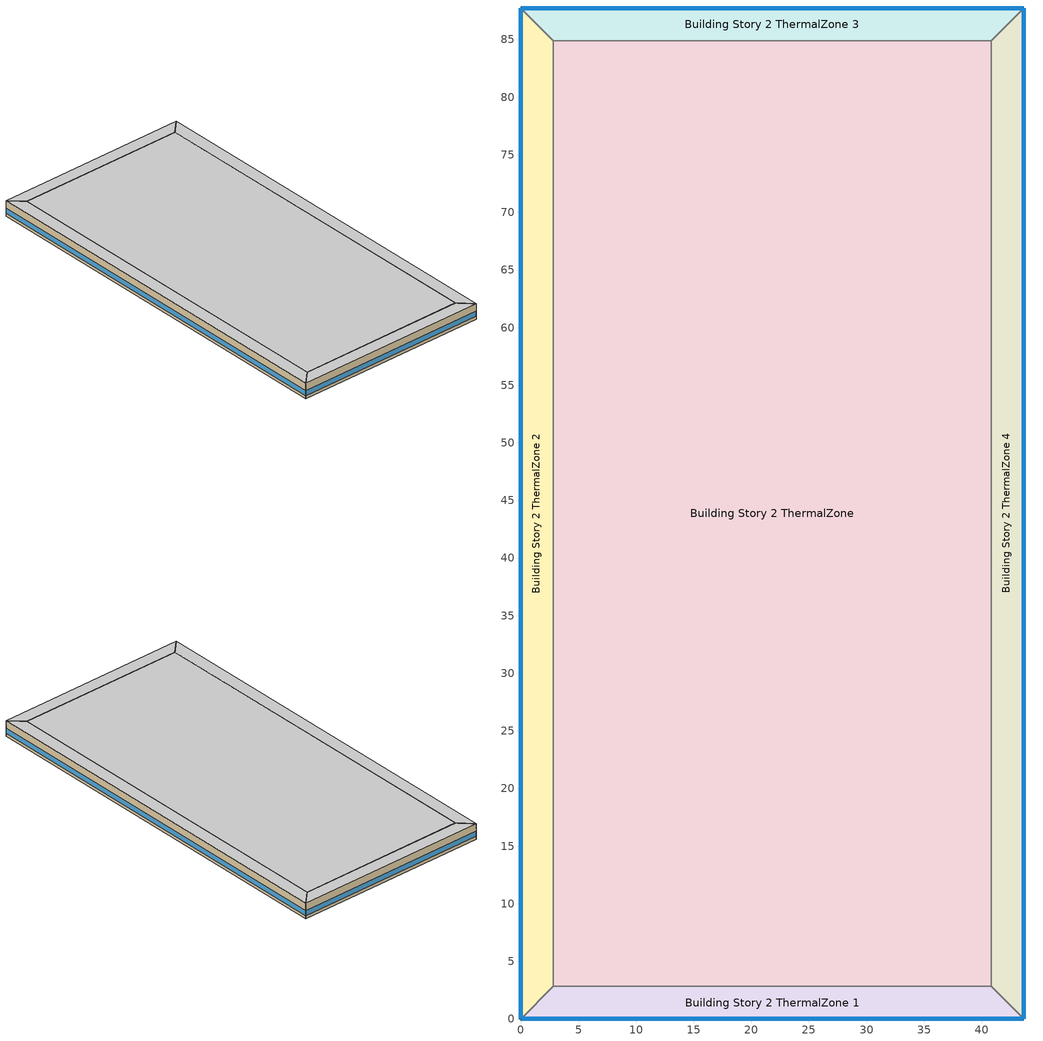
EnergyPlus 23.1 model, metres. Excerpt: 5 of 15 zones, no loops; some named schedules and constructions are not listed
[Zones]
Building Story 2 ThermalZone
 floor adiabatic (Typical Interior Floor): 40.8,2.83 2.83,2.83 2.83,84.91 40.8,84.91 z3.6
 wall adiabatic (Typical Interior Wall): 2.83,2.83 40.8,2.83 40.8,84.91 2.83,84.91 2.83,2.83 z3.6:7.2
 ceiling adiabatic (Typical Interior Ceiling): 40.8,84.91 2.83,84.91 2.83,2.83 40.8,2.83 z7.2
Building Story 2 ThermalZone 1
 floor adiabatic (Typical Interior Ceiling): 43.63,0 0,0 2.83,2.83 40.8,2.83 z3.6
 wall outside (Typical Insulated Steel Framed Exterior Wall R-20.41): 0,0 43.63,0 z3.6:7.2
 wall adiabatic (Typical Interior Wall): 43.63,0 40.8,2.83 2.83,2.83 0,0 z3.6:7.2
 window (U 0.48 SHGC 0.40 Dbl Ref-D Clr 6mm/13mm): 0.03,0 43.6,0 z4.36:5.44
 ceiling adiabatic (Typical Interior Ceiling): 40.8,2.83 2.83,2.83 0,0 43.63,0 z7.2
Building Story 2 ThermalZone 2
 floor adiabatic (Typical Interior Ceiling): 0,0 0,87.74 2.83,84.91 2.83,2.83 z3.6
 wall outside (Typical Insulated Steel Framed Exterior Wall R-20.41): 0,87.74 0,0 z3.6:7.2
 wall adiabatic (Typical Interior Wall): 0,0 2.83,2.83 2.83,84.91 0,87.74 z3.6:7.2
 window (U 0.48 SHGC 0.40 Dbl Ref-D Clr 6mm/13mm): 0,87.71 0,0.03 z4.36:5.44
 ceiling adiabatic (Typical Interior Ceiling): 2.83,2.83 2.83,84.91 0,87.74 0,0 z7.2
Building Story 2 ThermalZone 3
 floor adiabatic (Typical Interior Ceiling): 0,87.74 43.63,87.74 40.8,84.91 2.83,84.91 z3.6
 wall outside (Typical Insulated Steel Framed Exterior Wall R-20.41): 43.63,87.74 0,87.74 z3.6:7.2
 wall adiabatic (Typical Interior Wall): 0,87.74 2.83,84.91 40.8,84.91 43.63,87.74 z3.6:7.2
 window (U 0.48 SHGC 0.40 Dbl Ref-D Clr 6mm/13mm): 43.6,87.74 0.03,87.74 z4.36:5.44
 ceiling adiabatic (Typical Interior Ceiling): 2.83,84.91 40.8,84.91 43.63,87.74 0,87.74 z7.2
Building Story 2 ThermalZone 4
 floor adiabatic (Typical Interior Ceiling): 43.63,87.74 43.63,0 40.8,2.83 40.8,84.91 z3.6
 wall outside (Typical Insulated Steel Framed Exterior Wall R-20.41): 43.63,0 43.63,87.74 z3.6:7.2
 wall adiabatic (Typical Interior Wall): 43.63,87.74 40.8,84.91 40.8,2.83 43.63,0 z3.6:7.2
 window (U 0.48 SHGC 0.40 Dbl Ref-D Clr 6mm/13mm): 43.63,0.03 43.63,87.71 z4.36:5.44
 ceiling adiabatic (Typical Interior Ceiling): 40.8,84.91 40.8,2.83 43.63,0 43.63,87.74 z7.2
[Schedule:Week:Daily]
SchoolSecondary BLDG_LIGHT_CORRIDOR_SCH_2013 Week Rule - Sep4-Dec31: SchoolSecondary BLDG_LIGHT_CORRIDOR_SCH_2013 Default, SchoolSecondary BLDG_LIGHT_CORRIDOR_SCH_2013 Wkdy Day 2, SchoolSecondary BLDG_LIGHT_CORRIDOR_SCH_2013 Wkdy Day 2, SchoolSecondary BLDG_LIGHT_CORRIDOR_SCH_2013 Wkdy Day 2, SchoolSecondary BLDG_LIGHT_CORRIDOR_SCH_2013 Wkdy Day 2, SchoolSecondary BLDG_LIGHT_CORRIDOR_SCH_2013 Wkdy Day 2, SchoolSecondary BLDG_LIGHT_CORRIDOR_SCH_2013 Default, SchoolSecondary BLDG_LIGHT_CORRIDOR_SCH_2013 Default, SchoolSecondary BLDG_LIGHT_CORRIDOR_SCH_2013 Summer Design Day, SchoolSecondary BLDG_LIGHT_CORRIDOR_SCH_2013 Winter Design Day, SchoolSecondary BLDG_LIGHT_CORRIDOR_SCH_2013 Default, SchoolSecondary BLDG_LIGHT_CORRIDOR_SCH_2013 Default
SchoolSecondary BLDG_LIGHT_GYM_SCH_2013 Week Rule - Jan1-Jan1: SchoolSecondary BLDG_LIGHT_GYM_SCH_2013 Wknd Day, SchoolSecondary BLDG_LIGHT_GYM_SCH_2013 Wknd Day, SchoolSecondary BLDG_LIGHT_GYM_SCH_2013 Wknd Day, SchoolSecondary BLDG_LIGHT_GYM_SCH_2013 Wknd Day, SchoolSecondary BLDG_LIGHT_GYM_SCH_2013 Wknd Day, SchoolSecondary BLDG_LIGHT_GYM_SCH_2013 Wknd Day, SchoolSecondary BLDG_LIGHT_GYM_SCH_2013 Wknd Day, SchoolSecondary BLDG_LIGHT_GYM_SCH_2013 Default, SchoolSecondary BLDG_LIGHT_GYM_SCH_2013 Summer Design Day, SchoolSecondary BLDG_LIGHT_GYM_SCH_2013 Winter Design Day, SchoolSecondary BLDG_LIGHT_GYM_SCH_2013 Default, SchoolSecondary BLDG_LIGHT_GYM_SCH_2013 Default
SchoolSecondary BLDG_LIGHT_GYM_SCH_2013 Week Rule - Jan2-Jun25: SchoolSecondary BLDG_LIGHT_GYM_SCH_2013 Wknd Day, SchoolSecondary BLDG_LIGHT_GYM_SCH_2013 Wkdy Day, SchoolSecondary BLDG_LIGHT_GYM_SCH_2013 Wkdy Day, SchoolSecondary BLDG_LIGHT_GYM_SCH_2013 Wkdy Day, SchoolSecondary BLDG_LIGHT_GYM_SCH_2013 Wkdy Day, SchoolSecondary BLDG_LIGHT_GYM_SCH_2013 Wkdy Day, SchoolSecondary BLDG_LIGHT_GYM_SCH_2013 Wknd Day, SchoolSecondary BLDG_LIGHT_GYM_SCH_2013 Default, SchoolSecondary BLDG_LIGHT_GYM_SCH_2013 Summer Design Day, SchoolSecondary BLDG_LIGHT_GYM_SCH_2013 Winter Design Day, SchoolSecondary BLDG_LIGHT_GYM_SCH_2013 Default, SchoolSecondary BLDG_LIGHT_GYM_SCH_2013 Default
SchoolSecondary BLDG_LIGHT_GYM_SCH_2013 Week Rule - Jun26-Jul2: SchoolSecondary BLDG_LIGHT_GYM_SCH_2013 Wknd Day, SchoolSecondary BLDG_LIGHT_GYM_SCH_2013 Wkdy Day, SchoolSecondary BLDG_LIGHT_GYM_SCH_2013 Wkdy Day, SchoolSecondary BLDG_LIGHT_GYM_SCH_2013 Wkdy Day, SchoolSecondary BLDG_LIGHT_GYM_SCH_2013 Wkdy Day, SchoolSecondary BLDG_LIGHT_GYM_SCH_2013 Wkdy Day 1, SchoolSecondary BLDG_LIGHT_GYM_SCH_2013 Wknd Day 1, SchoolSecondary BLDG_LIGHT_GYM_SCH_2013 Default, SchoolSecondary BLDG_LIGHT_GYM_SCH_2013 Summer Design Day, SchoolSecondary BLDG_LIGHT_GYM_SCH_2013 Winter Design Day, SchoolSecondary BLDG_LIGHT_GYM_SCH_2013 Default, SchoolSecondary BLDG_LIGHT_GYM_SCH_2013 Default
SchoolSecondary BLDG_LIGHT_GYM_SCH_2013 Week Rule - Jul3-Aug27: SchoolSecondary BLDG_LIGHT_GYM_SCH_2013 Wknd Day 1, SchoolSecondary BLDG_LIGHT_GYM_SCH_2013 Wkdy Day 1, SchoolSecondary BLDG_LIGHT_GYM_SCH_2013 Wkdy Day 1, SchoolSecondary BLDG_LIGHT_GYM_SCH_2013 Wkdy Day 1, SchoolSecondary BLDG_LIGHT_GYM_SCH_2013 Wkdy Day 1, SchoolSecondary BLDG_LIGHT_GYM_SCH_2013 Wkdy Day 1, SchoolSecondary BLDG_LIGHT_GYM_SCH_2013 Wknd Day 1, SchoolSecondary BLDG_LIGHT_GYM_SCH_2013 Default, SchoolSecondary BLDG_LIGHT_GYM_SCH_2013 Summer Design Day, SchoolSecondary BLDG_LIGHT_GYM_SCH_2013 Winter Design Day, SchoolSecondary BLDG_LIGHT_GYM_SCH_2013 Default, SchoolSecondary BLDG_LIGHT_GYM_SCH_2013 Default
SchoolSecondary BLDG_LIGHT_GYM_SCH_2013 Week Rule - Aug28-Sep3: SchoolSecondary BLDG_LIGHT_GYM_SCH_2013 Wknd Day 1, SchoolSecondary BLDG_LIGHT_GYM_SCH_2013 Wkdy Day 1, SchoolSecondary BLDG_LIGHT_GYM_SCH_2013 Wkdy Day 1, SchoolSecondary BLDG_LIGHT_GYM_SCH_2013 Wkdy Day 1, SchoolSecondary BLDG_LIGHT_GYM_SCH_2013 Wkdy Day 2, SchoolSecondary BLDG_LIGHT_GYM_SCH_2013 Wkdy Day 2, SchoolSecondary BLDG_LIGHT_GYM_SCH_2013 Default, SchoolSecondary BLDG_LIGHT_GYM_SCH_2013 Default, SchoolSecondary BLDG_LIGHT_GYM_SCH_2013 Summer Design Day, SchoolSecondary BLDG_LIGHT_GYM_SCH_2013 Winter Design Day, SchoolSecondary BLDG_LIGHT_GYM_SCH_2013 Default, SchoolSecondary BLDG_LIGHT_GYM_SCH_2013 Default
SchoolSecondary BLDG_LIGHT_GYM_SCH_2013 Week Rule - Sep4-Dec31: SchoolSecondary BLDG_LIGHT_GYM_SCH_2013 Default, SchoolSecondary BLDG_LIGHT_GYM_SCH_2013 Wkdy Day 2, SchoolSecondary BLDG_LIGHT_GYM_SCH_2013 Wkdy Day 2, SchoolSecondary BLDG_LIGHT_GYM_SCH_2013 Wkdy Day 2, SchoolSecondary BLDG_LIGHT_GYM_SCH_2013 Wkdy Day 2, SchoolSecondary BLDG_LIGHT_GYM_SCH_2013 Wkdy Day 2, SchoolSecondary BLDG_LIGHT_GYM_SCH_2013 Default, SchoolSecondary BLDG_LIGHT_GYM_SCH_2013 Default, SchoolSecondary BLDG_LIGHT_GYM_SCH_2013 Summer Design Day, SchoolSecondary BLDG_LIGHT_GYM_SCH_2013 Winter Design Day, SchoolSecondary BLDG_LIGHT_GYM_SCH_2013 Default, SchoolSecondary BLDG_LIGHT_GYM_SCH_2013 Default
SchoolSecondary BLDG_LIGHT_LIBRARY_SCH_2013 Week Rule - Jan1-Jan1: SchoolSecondary BLDG_LIGHT_LIBRARY_SCH_2013 Wknd Day, SchoolSecondary BLDG_LIGHT_LIBRARY_SCH_2013 Wknd Day, SchoolSecondary BLDG_LIGHT_LIBRARY_SCH_2013 Wknd Day, SchoolSecondary BLDG_LIGHT_LIBRARY_SCH_2013 Wknd Day, SchoolSecondary BLDG_LIGHT_LIBRARY_SCH_2013 Wknd Day, SchoolSecondary BLDG_LIGHT_LIBRARY_SCH_2013 Wknd Day, SchoolSecondary BLDG_LIGHT_LIBRARY_SCH_2013 Wknd Day, SchoolSecondary BLDG_LIGHT_LIBRARY_SCH_2013 Default, SchoolSecondary BLDG_LIGHT_LIBRARY_SCH_2013 Summer Design Day, SchoolSecondary BLDG_LIGHT_LIBRARY_SCH_2013 Winter Design Day, SchoolSecondary BLDG_LIGHT_LIBRARY_SCH_2013 Default, SchoolSecondary BLDG_LIGHT_LIBRARY_SCH_2013 Default
SchoolSecondary BLDG_LIGHT_LIBRARY_SCH_2013 Week Rule - Jan2-Jun25: SchoolSecondary BLDG_LIGHT_LIBRARY_SCH_2013 Wknd Day, SchoolSecondary BLDG_LIGHT_LIBRARY_SCH_2013 Wkdy Day, SchoolSecondary BLDG_LIGHT_LIBRARY_SCH_2013 Wkdy Day, SchoolSecondary BLDG_LIGHT_LIBRARY_SCH_2013 Wkdy Day, SchoolSecondary BLDG_LIGHT_LIBRARY_SCH_2013 Wkdy Day, SchoolSecondary BLDG_LIGHT_LIBRARY_SCH_2013 Wkdy Day, SchoolSecondary BLDG_LIGHT_LIBRARY_SCH_2013 Wknd Day, SchoolSecondary BLDG_LIGHT_LIBRARY_SCH_2013 Default, SchoolSecondary BLDG_LIGHT_LIBRARY_SCH_2013 Summer Design Day, SchoolSecondary BLDG_LIGHT_LIBRARY_SCH_2013 Winter Design Day, SchoolSecondary BLDG_LIGHT_LIBRARY_SCH_2013 Default, SchoolSecondary BLDG_LIGHT_LIBRARY_SCH_2013 Default
SchoolSecondary BLDG_LIGHT_LIBRARY_SCH_2013 Week Rule - Jun26-Jul2: SchoolSecondary BLDG_LIGHT_LIBRARY_SCH_2013 Wknd Day, SchoolSecondary BLDG_LIGHT_LIBRARY_SCH_2013 Wkdy Day, SchoolSecondary BLDG_LIGHT_LIBRARY_SCH_2013 Wkdy Day, SchoolSecondary BLDG_LIGHT_LIBRARY_SCH_2013 Wkdy Day, SchoolSecondary BLDG_LIGHT_LIBRARY_SCH_2013 Wkdy Day, SchoolSecondary BLDG_LIGHT_LIBRARY_SCH_2013 Wkdy Day 1, SchoolSecondary BLDG_LIGHT_LIBRARY_SCH_2013 Wknd Day 1, SchoolSecondary BLDG_LIGHT_LIBRARY_SCH_2013 Default, SchoolSecondary BLDG_LIGHT_LIBRARY_SCH_2013 Summer Design Day, SchoolSecondary BLDG_LIGHT_LIBRARY_SCH_2013 Winter Design Day, SchoolSecondary BLDG_LIGHT_LIBRARY_SCH_2013 Default, SchoolSecondary BLDG_LIGHT_LIBRARY_SCH_2013 Default
SchoolSecondary BLDG_LIGHT_LIBRARY_SCH_2013 Week Rule - Jul3-Aug27: SchoolSecondary BLDG_LIGHT_LIBRARY_SCH_2013 Wknd Day 1, SchoolSecondary BLDG_LIGHT_LIBRARY_SCH_2013 Wkdy Day 1, SchoolSecondary BLDG_LIGHT_LIBRARY_SCH_2013 Wkdy Day 1, SchoolSecondary BLDG_LIGHT_LIBRARY_SCH_2013 Wkdy Day 1, SchoolSecondary BLDG_LIGHT_LIBRARY_SCH_2013 Wkdy Day 1, SchoolSecondary BLDG_LIGHT_LIBRARY_SCH_2013 Wkdy Day 1, SchoolSecondary BLDG_LIGHT_LIBRARY_SCH_2013 Wknd Day 1, SchoolSecondary BLDG_LIGHT_LIBRARY_SCH_2013 Default, SchoolSecondary BLDG_LIGHT_LIBRARY_SCH_2013 Summer Design Day, SchoolSecondary BLDG_LIGHT_LIBRARY_SCH_2013 Winter Design Day, SchoolSecondary BLDG_LIGHT_LIBRARY_SCH_2013 Default, SchoolSecondary BLDG_LIGHT_LIBRARY_SCH_2013 Default
SchoolSecondary BLDG_LIGHT_LIBRARY_SCH_2013 Week Rule - Aug28-Sep3: SchoolSecondary BLDG_LIGHT_LIBRARY_SCH_2013 Wknd Day 1, SchoolSecondary BLDG_LIGHT_LIBRARY_SCH_2013 Wkdy Day 1, SchoolSecondary BLDG_LIGHT_LIBRARY_SCH_2013 Wkdy Day 1, SchoolSecondary BLDG_LIGHT_LIBRARY_SCH_2013 Wkdy Day 1, SchoolSecondary BLDG_LIGHT_LIBRARY_SCH_2013 Wkdy Day 2, SchoolSecondary BLDG_LIGHT_LIBRARY_SCH_2013 Wkdy Day 2, SchoolSecondary BLDG_LIGHT_LIBRARY_SCH_2013 Default, SchoolSecondary BLDG_LIGHT_LIBRARY_SCH_2013 Default, SchoolSecondary BLDG_LIGHT_LIBRARY_SCH_2013 Summer Design Day, SchoolSecondary BLDG_LIGHT_LIBRARY_SCH_2013 Winter Design Day, SchoolSecondary BLDG_LIGHT_LIBRARY_SCH_2013 Default, SchoolSecondary BLDG_LIGHT_LIBRARY_SCH_2013 Default
SchoolSecondary BLDG_LIGHT_LIBRARY_SCH_2013 Week Rule - Sep4-Dec31: SchoolSecondary BLDG_LIGHT_LIBRARY_SCH_2013 Default, SchoolSecondary BLDG_LIGHT_LIBRARY_SCH_2013 Wkdy Day 2, SchoolSecondary BLDG_LIGHT_LIBRARY_SCH_2013 Wkdy Day 2, SchoolSecondary BLDG_LIGHT_LIBRARY_SCH_2013 Wkdy Day 2, SchoolSecondary BLDG_LIGHT_LIBRARY_SCH_2013 Wkdy Day 2, SchoolSecondary BLDG_LIGHT_LIBRARY_SCH_2013 Wkdy Day 2, SchoolSecondary BLDG_LIGHT_LIBRARY_SCH_2013 Default, SchoolSecondary BLDG_LIGHT_LIBRARY_SCH_2013 Default, SchoolSecondary BLDG_LIGHT_LIBRARY_SCH_2013 Summer Design Day, SchoolSecondary BLDG_LIGHT_LIBRARY_SCH_2013 Winter Design Day, SchoolSecondary BLDG_LIGHT_LIBRARY_SCH_2013 Default, SchoolSecondary BLDG_LIGHT_LIBRARY_SCH_2013 Default
SchoolSecondary BLDG_LIGHT_LOBBYFLR1_SCH_2013 Week Rule - Jan1-Jan1: SchoolSecondary BLDG_LIGHT_LOBBYFLR1_SCH_2013 Wknd Day, SchoolSecondary BLDG_LIGHT_LOBBYFLR1_SCH_2013 Wknd Day, SchoolSecondary BLDG_LIGHT_LOBBYFLR1_SCH_2013 Wknd Day, SchoolSecondary BLDG_LIGHT_LOBBYFLR1_SCH_2013 Wknd Day, SchoolSecondary BLDG_LIGHT_LOBBYFLR1_SCH_2013 Wknd Day, SchoolSecondary BLDG_LIGHT_LOBBYFLR1_SCH_2013 Wknd Day, SchoolSecondary BLDG_LIGHT_LOBBYFLR1_SCH_2013 Wknd Day, SchoolSecondary BLDG_LIGHT_LOBBYFLR1_SCH_2013 Default, SchoolSecondary BLDG_LIGHT_LOBBYFLR1_SCH_2013 Summer Design Day, SchoolSecondary BLDG_LIGHT_LOBBYFLR1_SCH_2013 Winter Design Day, SchoolSecondary BLDG_LIGHT_LOBBYFLR1_SCH_2013 Default, SchoolSecondary BLDG_LIGHT_LOBBYFLR1_SCH_2013 Default
SchoolSecondary BLDG_LIGHT_LOBBYFLR1_SCH_2013 Week Rule - Jan2-Jun25: SchoolSecondary BLDG_LIGHT_LOBBYFLR1_SCH_2013 Wknd Day, SchoolSecondary BLDG_LIGHT_LOBBYFLR1_SCH_2013 Wkdy Day, SchoolSecondary BLDG_LIGHT_LOBBYFLR1_SCH_2013 Wkdy Day, SchoolSecondary BLDG_LIGHT_LOBBYFLR1_SCH_2013 Wkdy Day, SchoolSecondary BLDG_LIGHT_LOBBYFLR1_SCH_2013 Wkdy Day, SchoolSecondary BLDG_LIGHT_LOBBYFLR1_SCH_2013 Wkdy Day, SchoolSecondary BLDG_LIGHT_LOBBYFLR1_SCH_2013 Wknd Day, SchoolSecondary BLDG_LIGHT_LOBBYFLR1_SCH_2013 Default, SchoolSecondary BLDG_LIGHT_LOBBYFLR1_SCH_2013 Summer Design Day, SchoolSecondary BLDG_LIGHT_LOBBYFLR1_SCH_2013 Winter Design Day, SchoolSecondary BLDG_LIGHT_LOBBYFLR1_SCH_2013 Default, SchoolSecondary BLDG_LIGHT_LOBBYFLR1_SCH_2013 Default
SchoolSecondary BLDG_LIGHT_LOBBYFLR1_SCH_2013 Week Rule - Jun26-Jul2: SchoolSecondary BLDG_LIGHT_LOBBYFLR1_SCH_2013 Wknd Day, SchoolSecondary BLDG_LIGHT_LOBBYFLR1_SCH_2013 Wkdy Day, SchoolSecondary BLDG_LIGHT_LOBBYFLR1_SCH_2013 Wkdy Day, SchoolSecondary BLDG_LIGHT_LOBBYFLR1_SCH_2013 Wkdy Day, SchoolSecondary BLDG_LIGHT_LOBBYFLR1_SCH_2013 Wkdy Day, SchoolSecondary BLDG_LIGHT_LOBBYFLR1_SCH_2013 Wkdy Day 1, SchoolSecondary BLDG_LIGHT_LOBBYFLR1_SCH_2013 Wknd Day 1, SchoolSecondary BLDG_LIGHT_LOBBYFLR1_SCH_2013 Default, SchoolSecondary BLDG_LIGHT_LOBBYFLR1_SCH_2013 Summer Design Day, SchoolSecondary BLDG_LIGHT_LOBBYFLR1_SCH_2013 Winter Design Day, SchoolSecondary BLDG_LIGHT_LOBBYFLR1_SCH_2013 Default, SchoolSecondary BLDG_LIGHT_LOBBYFLR1_SCH_2013 Default
SchoolSecondary BLDG_LIGHT_LOBBYFLR1_SCH_2013 Week Rule - Jul3-Aug27: SchoolSecondary BLDG_LIGHT_LOBBYFLR1_SCH_2013 Wknd Day 1, SchoolSecondary BLDG_LIGHT_LOBBYFLR1_SCH_2013 Wkdy Day 1, SchoolSecondary BLDG_LIGHT_LOBBYFLR1_SCH_2013 Wkdy Day 1, SchoolSecondary BLDG_LIGHT_LOBBYFLR1_SCH_2013 Wkdy Day 1, SchoolSecondary BLDG_LIGHT_LOBBYFLR1_SCH_2013 Wkdy Day 1, SchoolSecondary BLDG_LIGHT_LOBBYFLR1_SCH_2013 Wkdy Day 1, SchoolSecondary BLDG_LIGHT_LOBBYFLR1_SCH_2013 Wknd Day 1, SchoolSecondary BLDG_LIGHT_LOBBYFLR1_SCH_2013 Default, SchoolSecondary BLDG_LIGHT_LOBBYFLR1_SCH_2013 Summer Design Day, SchoolSecondary BLDG_LIGHT_LOBBYFLR1_SCH_2013 Winter Design Day, SchoolSecondary BLDG_LIGHT_LOBBYFLR1_SCH_2013 Default, SchoolSecondary BLDG_LIGHT_LOBBYFLR1_SCH_2013 Default
SchoolSecondary BLDG_LIGHT_LOBBYFLR1_SCH_2013 Week Rule - Aug28-Sep3: SchoolSecondary BLDG_LIGHT_LOBBYFLR1_SCH_2013 Wknd Day 1, SchoolSecondary BLDG_LIGHT_LOBBYFLR1_SCH_2013 Wkdy Day 1, SchoolSecondary BLDG_LIGHT_LOBBYFLR1_SCH_2013 Wkdy Day 1, SchoolSecondary BLDG_LIGHT_LOBBYFLR1_SCH_2013 Wkdy Day 1, SchoolSecondary BLDG_LIGHT_LOBBYFLR1_SCH_2013 Wkdy Day 2, SchoolSecondary BLDG_LIGHT_LOBBYFLR1_SCH_2013 Wkdy Day 2, SchoolSecondary BLDG_LIGHT_LOBBYFLR1_SCH_2013 Default, SchoolSecondary BLDG_LIGHT_LOBBYFLR1_SCH_2013 Default, SchoolSecondary BLDG_LIGHT_LOBBYFLR1_SCH_2013 Summer Design Day, SchoolSecondary BLDG_LIGHT_LOBBYFLR1_SCH_2013 Winter Design Day, SchoolSecondary BLDG_LIGHT_LOBBYFLR1_SCH_2013 Default, SchoolSecondary BLDG_LIGHT_LOBBYFLR1_SCH_2013 Default
SchoolSecondary BLDG_LIGHT_LOBBYFLR1_SCH_2013 Week Rule - Sep4-Dec31: SchoolSecondary BLDG_LIGHT_LOBBYFLR1_SCH_2013 Default, SchoolSecondary BLDG_LIGHT_LOBBYFLR1_SCH_2013 Wkdy Day 2, SchoolSecondary BLDG_LIGHT_LOBBYFLR1_SCH_2013 Wkdy Day 2, SchoolSecondary BLDG_LIGHT_LOBBYFLR1_SCH_2013 Wkdy Day 2, SchoolSecondary BLDG_LIGHT_LOBBYFLR1_SCH_2013 Wkdy Day 2, SchoolSecondary BLDG_LIGHT_LOBBYFLR1_SCH_2013 Wkdy Day 2, SchoolSecondary BLDG_LIGHT_LOBBYFLR1_SCH_2013 Default, SchoolSecondary BLDG_LIGHT_LOBBYFLR1_SCH_2013 Default, SchoolSecondary BLDG_LIGHT_LOBBYFLR1_SCH_2013 Summer Design Day, SchoolSecondary BLDG_LIGHT_LOBBYFLR1_SCH_2013 Winter Design Day, SchoolSecondary BLDG_LIGHT_LOBBYFLR1_SCH_2013 Default, SchoolSecondary BLDG_LIGHT_LOBBYFLR1_SCH_2013 Default
SchoolSecondary BLDG_LIGHT_MECHANICAL_SCH_2013 Week Rule - Jan1-Jan1: SchoolSecondary BLDG_LIGHT_MECHANICAL_SCH_2013 Wknd Day, SchoolSecondary BLDG_LIGHT_MECHANICAL_SCH_2013 Wknd Day, SchoolSecondary BLDG_LIGHT_MECHANICAL_SCH_2013 Wknd Day, SchoolSecondary BLDG_LIGHT_MECHANICAL_SCH_2013 Wknd Day, SchoolSecondary BLDG_LIGHT_MECHANICAL_SCH_2013 Wknd Day, SchoolSecondary BLDG_LIGHT_MECHANICAL_SCH_2013 Wknd Day, SchoolSecondary BLDG_LIGHT_MECHANICAL_SCH_2013 Wknd Day, SchoolSecondary BLDG_LIGHT_MECHANICAL_SCH_2013 Default, SchoolSecondary BLDG_LIGHT_MECHANICAL_SCH_2013 Summer Design Day, SchoolSecondary BLDG_LIGHT_MECHANICAL_SCH_2013 Winter Design Day, SchoolSecondary BLDG_LIGHT_MECHANICAL_SCH_2013 Default, SchoolSecondary BLDG_LIGHT_MECHANICAL_SCH_2013 Default
SchoolSecondary BLDG_LIGHT_MECHANICAL_SCH_2013 Week Rule - Jan2-Jun25: SchoolSecondary BLDG_LIGHT_MECHANICAL_SCH_2013 Wknd Day, SchoolSecondary BLDG_LIGHT_MECHANICAL_SCH_2013 Wkdy Day, SchoolSecondary BLDG_LIGHT_MECHANICAL_SCH_2013 Wkdy Day, SchoolSecondary BLDG_LIGHT_MECHANICAL_SCH_2013 Wkdy Day, SchoolSecondary BLDG_LIGHT_MECHANICAL_SCH_2013 Wkdy Day, SchoolSecondary BLDG_LIGHT_MECHANICAL_SCH_2013 Wkdy Day, SchoolSecondary BLDG_LIGHT_MECHANICAL_SCH_2013 Wknd Day, SchoolSecondary BLDG_LIGHT_MECHANICAL_SCH_2013 Default, SchoolSecondary BLDG_LIGHT_MECHANICAL_SCH_2013 Summer Design Day, SchoolSecondary BLDG_LIGHT_MECHANICAL_SCH_2013 Winter Design Day, SchoolSecondary BLDG_LIGHT_MECHANICAL_SCH_2013 Default, SchoolSecondary BLDG_LIGHT_MECHANICAL_SCH_2013 Default
SchoolSecondary BLDG_LIGHT_MECHANICAL_SCH_2013 Week Rule - Jun26-Jul2: SchoolSecondary BLDG_LIGHT_MECHANICAL_SCH_2013 Wknd Day, SchoolSecondary BLDG_LIGHT_MECHANICAL_SCH_2013 Wkdy Day, SchoolSecondary BLDG_LIGHT_MECHANICAL_SCH_2013 Wkdy Day, SchoolSecondary BLDG_LIGHT_MECHANICAL_SCH_2013 Wkdy Day, SchoolSecondary BLDG_LIGHT_MECHANICAL_SCH_2013 Wkdy Day, SchoolSecondary BLDG_LIGHT_MECHANICAL_SCH_2013 Wkdy Day 1, SchoolSecondary BLDG_LIGHT_MECHANICAL_SCH_2013 Wknd Day 1, SchoolSecondary BLDG_LIGHT_MECHANICAL_SCH_2013 Default, SchoolSecondary BLDG_LIGHT_MECHANICAL_SCH_2013 Summer Design Day, SchoolSecondary BLDG_LIGHT_MECHANICAL_SCH_2013 Winter Design Day, SchoolSecondary BLDG_LIGHT_MECHANICAL_SCH_2013 Default, SchoolSecondary BLDG_LIGHT_MECHANICAL_SCH_2013 Default
SchoolSecondary BLDG_LIGHT_MECHANICAL_SCH_2013 Week Rule - Jul3-Aug27: SchoolSecondary BLDG_LIGHT_MECHANICAL_SCH_2013 Wknd Day 1, SchoolSecondary BLDG_LIGHT_MECHANICAL_SCH_2013 Wkdy Day 1, SchoolSecondary BLDG_LIGHT_MECHANICAL_SCH_2013 Wkdy Day 1, SchoolSecondary BLDG_LIGHT_MECHANICAL_SCH_2013 Wkdy Day 1, SchoolSecondary BLDG_LIGHT_MECHANICAL_SCH_2013 Wkdy Day 1, SchoolSecondary BLDG_LIGHT_MECHANICAL_SCH_2013 Wkdy Day 1, SchoolSecondary BLDG_LIGHT_MECHANICAL_SCH_2013 Wknd Day 1, SchoolSecondary BLDG_LIGHT_MECHANICAL_SCH_2013 Default, SchoolSecondary BLDG_LIGHT_MECHANICAL_SCH_2013 Summer Design Day, SchoolSecondary BLDG_LIGHT_MECHANICAL_SCH_2013 Winter Design Day, SchoolSecondary BLDG_LIGHT_MECHANICAL_SCH_2013 Default, SchoolSecondary BLDG_LIGHT_MECHANICAL_SCH_2013 Default
SchoolSecondary BLDG_LIGHT_MECHANICAL_SCH_2013 Week Rule - Aug28-Sep3: SchoolSecondary BLDG_LIGHT_MECHANICAL_SCH_2013 Wknd Day 1, SchoolSecondary BLDG_LIGHT_MECHANICAL_SCH_2013 Wkdy Day 1, SchoolSecondary BLDG_LIGHT_MECHANICAL_SCH_2013 Wkdy Day 1, SchoolSecondary BLDG_LIGHT_MECHANICAL_SCH_2013 Wkdy Day 1, SchoolSecondary BLDG_LIGHT_MECHANICAL_SCH_2013 Wkdy Day 2, SchoolSecondary BLDG_LIGHT_MECHANICAL_SCH_2013 Wkdy Day 2, SchoolSecondary BLDG_LIGHT_MECHANICAL_SCH_2013 Default, SchoolSecondary BLDG_LIGHT_MECHANICAL_SCH_2013 Default, SchoolSecondary BLDG_LIGHT_MECHANICAL_SCH_2013 Summer Design Day, SchoolSecondary BLDG_LIGHT_MECHANICAL_SCH_2013 Winter Design Day, SchoolSecondary BLDG_LIGHT_MECHANICAL_SCH_2013 Default, SchoolSecondary BLDG_LIGHT_MECHANICAL_SCH_2013 Default
SchoolSecondary BLDG_LIGHT_MECHANICAL_SCH_2013 Week Rule - Sep4-Dec31: SchoolSecondary BLDG_LIGHT_MECHANICAL_SCH_2013 Default, SchoolSecondary BLDG_LIGHT_MECHANICAL_SCH_2013 Wkdy Day 2, SchoolSecondary BLDG_LIGHT_MECHANICAL_SCH_2013 Wkdy Day 2, SchoolSecondary BLDG_LIGHT_MECHANICAL_SCH_2013 Wkdy Day 2, SchoolSecondary BLDG_LIGHT_MECHANICAL_SCH_2013 Wkdy Day 2, SchoolSecondary BLDG_LIGHT_MECHANICAL_SCH_2013 Wkdy Day 2, SchoolSecondary BLDG_LIGHT_MECHANICAL_SCH_2013 Default, SchoolSecondary BLDG_LIGHT_MECHANICAL_SCH_2013 Default, SchoolSecondary BLDG_LIGHT_MECHANICAL_SCH_2013 Summer Design Day, SchoolSecondary BLDG_LIGHT_MECHANICAL_SCH_2013 Winter Design Day, SchoolSecondary BLDG_LIGHT_MECHANICAL_SCH_2013 Default, SchoolSecondary BLDG_LIGHT_MECHANICAL_SCH_2013 Default
SchoolSecondary BLDG_LIGHT_OFFICE_SCH_2013 Week Rule - Jan1-Jan1: SchoolSecondary BLDG_LIGHT_OFFICE_SCH_2013 Wknd Day, SchoolSecondary BLDG_LIGHT_OFFICE_SCH_2013 Wknd Day, SchoolSecondary BLDG_LIGHT_OFFICE_SCH_2013 Wknd Day, SchoolSecondary BLDG_LIGHT_OFFICE_SCH_2013 Wknd Day, SchoolSecondary BLDG_LIGHT_OFFICE_SCH_2013 Wknd Day, SchoolSecondary BLDG_LIGHT_OFFICE_SCH_2013 Wknd Day, SchoolSecondary BLDG_LIGHT_OFFICE_SCH_2013 Wknd Day, SchoolSecondary BLDG_LIGHT_OFFICE_SCH_2013 Default, SchoolSecondary BLDG_LIGHT_OFFICE_SCH_2013 Summer Design Day, SchoolSecondary BLDG_LIGHT_OFFICE_SCH_2013 Winter Design Day, SchoolSecondary BLDG_LIGHT_OFFICE_SCH_2013 Default, SchoolSecondary BLDG_LIGHT_OFFICE_SCH_2013 Default
SchoolSecondary BLDG_LIGHT_OFFICE_SCH_2013 Week Rule - Jan2-Jun25: SchoolSecondary BLDG_LIGHT_OFFICE_SCH_2013 Wknd Day, SchoolSecondary BLDG_LIGHT_OFFICE_SCH_2013 Wkdy Day, SchoolSecondary BLDG_LIGHT_OFFICE_SCH_2013 Wkdy Day, SchoolSecondary BLDG_LIGHT_OFFICE_SCH_2013 Wkdy Day, SchoolSecondary BLDG_LIGHT_OFFICE_SCH_2013 Wkdy Day, SchoolSecondary BLDG_LIGHT_OFFICE_SCH_2013 Wkdy Day, SchoolSecondary BLDG_LIGHT_OFFICE_SCH_2013 Wknd Day, SchoolSecondary BLDG_LIGHT_OFFICE_SCH_2013 Default, SchoolSecondary BLDG_LIGHT_OFFICE_SCH_2013 Summer Design Day, SchoolSecondary BLDG_LIGHT_OFFICE_SCH_2013 Winter Design Day, SchoolSecondary BLDG_LIGHT_OFFICE_SCH_2013 Default, SchoolSecondary BLDG_LIGHT_OFFICE_SCH_2013 Default
SchoolSecondary BLDG_LIGHT_OFFICE_SCH_2013 Week Rule - Jun26-Jul2: SchoolSecondary BLDG_LIGHT_OFFICE_SCH_2013 Wknd Day, SchoolSecondary BLDG_LIGHT_OFFICE_SCH_2013 Wkdy Day, SchoolSecondary BLDG_LIGHT_OFFICE_SCH_2013 Wkdy Day, SchoolSecondary BLDG_LIGHT_OFFICE_SCH_2013 Wkdy Day, SchoolSecondary BLDG_LIGHT_OFFICE_SCH_2013 Wkdy Day, SchoolSecondary BLDG_LIGHT_OFFICE_SCH_2013 Wkdy Day 1, SchoolSecondary BLDG_LIGHT_OFFICE_SCH_2013 Wknd Day 1, SchoolSecondary BLDG_LIGHT_OFFICE_SCH_2013 Default, SchoolSecondary BLDG_LIGHT_OFFICE_SCH_2013 Summer Design Day, SchoolSecondary BLDG_LIGHT_OFFICE_SCH_2013 Winter Design Day, SchoolSecondary BLDG_LIGHT_OFFICE_SCH_2013 Default, SchoolSecondary BLDG_LIGHT_OFFICE_SCH_2013 Default
SchoolSecondary BLDG_LIGHT_OFFICE_SCH_2013 Week Rule - Jul3-Aug27: SchoolSecondary BLDG_LIGHT_OFFICE_SCH_2013 Wknd Day 1, SchoolSecondary BLDG_LIGHT_OFFICE_SCH_2013 Wkdy Day 1, SchoolSecondary BLDG_LIGHT_OFFICE_SCH_2013 Wkdy Day 1, SchoolSecondary BLDG_LIGHT_OFFICE_SCH_2013 Wkdy Day 1, SchoolSecondary BLDG_LIGHT_OFFICE_SCH_2013 Wkdy Day 1, SchoolSecondary BLDG_LIGHT_OFFICE_SCH_2013 Wkdy Day 1, SchoolSecondary BLDG_LIGHT_OFFICE_SCH_2013 Wknd Day 1, SchoolSecondary BLDG_LIGHT_OFFICE_SCH_2013 Default, SchoolSecondary BLDG_LIGHT_OFFICE_SCH_2013 Summer Design Day, SchoolSecondary BLDG_LIGHT_OFFICE_SCH_2013 Winter Design Day, SchoolSecondary BLDG_LIGHT_OFFICE_SCH_2013 Default, SchoolSecondary BLDG_LIGHT_OFFICE_SCH_2013 Default
SchoolSecondary BLDG_LIGHT_OFFICE_SCH_2013 Week Rule - Aug28-Sep3: SchoolSecondary BLDG_LIGHT_OFFICE_SCH_2013 Wknd Day 1, SchoolSecondary BLDG_LIGHT_OFFICE_SCH_2013 Wkdy Day 1, SchoolSecondary BLDG_LIGHT_OFFICE_SCH_2013 Wkdy Day 1, SchoolSecondary BLDG_LIGHT_OFFICE_SCH_2013 Wkdy Day 1, SchoolSecondary BLDG_LIGHT_OFFICE_SCH_2013 Wkdy Day 2, SchoolSecondary BLDG_LIGHT_OFFICE_SCH_2013 Wkdy Day 2, SchoolSecondary BLDG_LIGHT_OFFICE_SCH_2013 Default, SchoolSecondary BLDG_LIGHT_OFFICE_SCH_2013 Default, SchoolSecondary BLDG_LIGHT_OFFICE_SCH_2013 Summer Design Day, SchoolSecondary BLDG_LIGHT_OFFICE_SCH_2013 Winter Design Day, SchoolSecondary BLDG_LIGHT_OFFICE_SCH_2013 Default, SchoolSecondary BLDG_LIGHT_OFFICE_SCH_2013 Default
SchoolSecondary BLDG_LIGHT_OFFICE_SCH_2013 Week Rule - Sep4-Dec31: SchoolSecondary BLDG_LIGHT_OFFICE_SCH_2013 Default, SchoolSecondary BLDG_LIGHT_OFFICE_SCH_2013 Wkdy Day 2, SchoolSecondary BLDG_LIGHT_OFFICE_SCH_2013 Wkdy Day 2, SchoolSecondary BLDG_LIGHT_OFFICE_SCH_2013 Wkdy Day 2, SchoolSecondary BLDG_LIGHT_OFFICE_SCH_2013 Wkdy Day 2, SchoolSecondary BLDG_LIGHT_OFFICE_SCH_2013 Wkdy Day 2, SchoolSecondary BLDG_LIGHT_OFFICE_SCH_2013 Default, SchoolSecondary BLDG_LIGHT_OFFICE_SCH_2013 Default, SchoolSecondary BLDG_LIGHT_OFFICE_SCH_2013 Summer Design Day, SchoolSecondary BLDG_LIGHT_OFFICE_SCH_2013 Winter Design Day, SchoolSecondary BLDG_LIGHT_OFFICE_SCH_2013 Default, SchoolSecondary BLDG_LIGHT_OFFICE_SCH_2013 Default
SchoolSecondary BLDG_LIGHT_BATH_SCH_2013 Week Rule - Jan1-Jan1: SchoolSecondary BLDG_LIGHT_BATH_SCH_2013 Wknd Day, SchoolSecondary BLDG_LIGHT_BATH_SCH_2013 Wknd Day, SchoolSecondary BLDG_LIGHT_BATH_SCH_2013 Wknd Day, SchoolSecondary BLDG_LIGHT_BATH_SCH_2013 Wknd Day, SchoolSecondary BLDG_LIGHT_BATH_SCH_2013 Wknd Day, SchoolSecondary BLDG_LIGHT_BATH_SCH_2013 Wknd Day, SchoolSecondary BLDG_LIGHT_BATH_SCH_2013 Wknd Day, SchoolSecondary BLDG_LIGHT_BATH_SCH_2013 Default, SchoolSecondary BLDG_LIGHT_BATH_SCH_2013 Summer Design Day, SchoolSecondary BLDG_LIGHT_BATH_SCH_2013 Winter Design Day, SchoolSecondary BLDG_LIGHT_BATH_SCH_2013 Default, SchoolSecondary BLDG_LIGHT_BATH_SCH_2013 Default
SchoolSecondary BLDG_LIGHT_BATH_SCH_2013 Week Rule - Jan2-Jun25: SchoolSecondary BLDG_LIGHT_BATH_SCH_2013 Wknd Day, SchoolSecondary BLDG_LIGHT_BATH_SCH_2013 Wkdy Day, SchoolSecondary BLDG_LIGHT_BATH_SCH_2013 Wkdy Day, SchoolSecondary BLDG_LIGHT_BATH_SCH_2013 Wkdy Day, SchoolSecondary BLDG_LIGHT_BATH_SCH_2013 Wkdy Day, SchoolSecondary BLDG_LIGHT_BATH_SCH_2013 Wkdy Day, SchoolSecondary BLDG_LIGHT_BATH_SCH_2013 Wknd Day, SchoolSecondary BLDG_LIGHT_BATH_SCH_2013 Default, SchoolSecondary BLDG_LIGHT_BATH_SCH_2013 Summer Design Day, SchoolSecondary BLDG_LIGHT_BATH_SCH_2013 Winter Design Day, SchoolSecondary BLDG_LIGHT_BATH_SCH_2013 Default, SchoolSecondary BLDG_LIGHT_BATH_SCH_2013 Default
SchoolSecondary BLDG_LIGHT_BATH_SCH_2013 Week Rule - Jun26-Jul2: SchoolSecondary BLDG_LIGHT_BATH_SCH_2013 Wknd Day, SchoolSecondary BLDG_LIGHT_BATH_SCH_2013 Wkdy Day, SchoolSecondary BLDG_LIGHT_BATH_SCH_2013 Wkdy Day, SchoolSecondary BLDG_LIGHT_BATH_SCH_2013 Wkdy Day, SchoolSecondary BLDG_LIGHT_BATH_SCH_2013 Wkdy Day, SchoolSecondary BLDG_LIGHT_BATH_SCH_2013 Wkdy Day 1, SchoolSecondary BLDG_LIGHT_BATH_SCH_2013 Wknd Day 1, SchoolSecondary BLDG_LIGHT_BATH_SCH_2013 Default, SchoolSecondary BLDG_LIGHT_BATH_SCH_2013 Summer Design Day, SchoolSecondary BLDG_LIGHT_BATH_SCH_2013 Winter Design Day, SchoolSecondary BLDG_LIGHT_BATH_SCH_2013 Default, SchoolSecondary BLDG_LIGHT_BATH_SCH_2013 Default
SchoolSecondary BLDG_LIGHT_BATH_SCH_2013 Week Rule - Jul3-Aug27: SchoolSecondary BLDG_LIGHT_BATH_SCH_2013 Wknd Day 1, SchoolSecondary BLDG_LIGHT_BATH_SCH_2013 Wkdy Day 1, SchoolSecondary BLDG_LIGHT_BATH_SCH_2013 Wkdy Day 1, SchoolSecondary BLDG_LIGHT_BATH_SCH_2013 Wkdy Day 1, SchoolSecondary BLDG_LIGHT_BATH_SCH_2013 Wkdy Day 1, SchoolSecondary BLDG_LIGHT_BATH_SCH_2013 Wkdy Day 1, SchoolSecondary BLDG_LIGHT_BATH_SCH_2013 Wknd Day 1, SchoolSecondary BLDG_LIGHT_BATH_SCH_2013 Default, SchoolSecondary BLDG_LIGHT_BATH_SCH_2013 Summer Design Day, SchoolSecondary BLDG_LIGHT_BATH_SCH_2013 Winter Design Day, SchoolSecondary BLDG_LIGHT_BATH_SCH_2013 Default, SchoolSecondary BLDG_LIGHT_BATH_SCH_2013 Default
SchoolSecondary BLDG_LIGHT_BATH_SCH_2013 Week Rule - Aug28-Sep3: SchoolSecondary BLDG_LIGHT_BATH_SCH_2013 Wknd Day 1, SchoolSecondary BLDG_LIGHT_BATH_SCH_2013 Wkdy Day 1, SchoolSecondary BLDG_LIGHT_BATH_SCH_2013 Wkdy Day 1, SchoolSecondary BLDG_LIGHT_BATH_SCH_2013 Wkdy Day 1, SchoolSecondary BLDG_LIGHT_BATH_SCH_2013 Wkdy Day 2, SchoolSecondary BLDG_LIGHT_BATH_SCH_2013 Wkdy Day 2, SchoolSecondary BLDG_LIGHT_BATH_SCH_2013 Default, SchoolSecondary BLDG_LIGHT_BATH_SCH_2013 Default, SchoolSecondary BLDG_LIGHT_BATH_SCH_2013 Summer Design Day, SchoolSecondary BLDG_LIGHT_BATH_SCH_2013 Winter Design Day, SchoolSecondary BLDG_LIGHT_BATH_SCH_2013 Default, SchoolSecondary BLDG_LIGHT_BATH_SCH_2013 Default
SchoolSecondary BLDG_LIGHT_BATH_SCH_2013 Week Rule - Sep4-Dec31: SchoolSecondary BLDG_LIGHT_BATH_SCH_2013 Default, SchoolSecondary BLDG_LIGHT_BATH_SCH_2013 Wkdy Day 2, SchoolSecondary BLDG_LIGHT_BATH_SCH_2013 Wkdy Day 2, SchoolSecondary BLDG_LIGHT_BATH_SCH_2013 Wkdy Day 2, SchoolSecondary BLDG_LIGHT_BATH_SCH_2013 Wkdy Day 2, SchoolSecondary BLDG_LIGHT_BATH_SCH_2013 Wkdy Day 2, SchoolSecondary BLDG_LIGHT_BATH_SCH_2013 Default, SchoolSecondary BLDG_LIGHT_BATH_SCH_2013 Default, SchoolSecondary BLDG_LIGHT_BATH_SCH_2013 Summer Design Day, SchoolSecondary BLDG_LIGHT_BATH_SCH_2013 Winter Design Day, SchoolSecondary BLDG_LIGHT_BATH_SCH_2013 Default, SchoolSecondary BLDG_LIGHT_BATH_SCH_2013 Default
SchoolSecondary BLDG_OCC_SCH_Auditorium Week Rule - Jan1-Jan1: SchoolSecondary BLDG_OCC_SCH_Auditorium Wknd Day, SchoolSecondary BLDG_OCC_SCH_Auditorium Wknd Day, SchoolSecondary BLDG_OCC_SCH_Auditorium Wknd Day, SchoolSecondary BLDG_OCC_SCH_Auditorium Wknd Day, SchoolSecondary BLDG_OCC_SCH_Auditorium Wknd Day, SchoolSecondary BLDG_OCC_SCH_Auditorium Wknd Day, SchoolSecondary BLDG_OCC_SCH_Auditorium Wknd Day, SchoolSecondary BLDG_OCC_SCH_Auditorium Default, SchoolSecondary BLDG_OCC_SCH_Auditorium Summer Design Day, SchoolSecondary BLDG_OCC_SCH_Auditorium Winter Design Day, SchoolSecondary BLDG_OCC_SCH_Auditorium Default, SchoolSecondary BLDG_OCC_SCH_Auditorium Default
SchoolSecondary BLDG_OCC_SCH_Auditorium Week Rule - Jan2-Jun25: SchoolSecondary BLDG_OCC_SCH_Auditorium Wknd Day, SchoolSecondary BLDG_OCC_SCH_Auditorium Wkdy|SmrDsn Day, SchoolSecondary BLDG_OCC_SCH_Auditorium Wkdy|SmrDsn Day, SchoolSecondary BLDG_OCC_SCH_Auditorium Wkdy|SmrDsn Day, SchoolSecondary BLDG_OCC_SCH_Auditorium Wkdy|SmrDsn Day, SchoolSecondary BLDG_OCC_SCH_Auditorium Wkdy|SmrDsn Day, SchoolSecondary BLDG_OCC_SCH_Auditorium Wknd Day, SchoolSecondary BLDG_OCC_SCH_Auditorium Default, SchoolSecondary BLDG_OCC_SCH_Auditorium Summer Design Day, SchoolSecondary BLDG_OCC_SCH_Auditorium Winter Design Day, SchoolSecondary BLDG_OCC_SCH_Auditorium Default, SchoolSecondary BLDG_OCC_SCH_Auditorium Default
SchoolSecondary BLDG_OCC_SCH_Auditorium Week Rule - Jun26-Jul2: SchoolSecondary BLDG_OCC_SCH_Auditorium Wknd Day, SchoolSecondary BLDG_OCC_SCH_Auditorium Wkdy|SmrDsn Day, SchoolSecondary BLDG_OCC_SCH_Auditorium Wkdy|SmrDsn Day, SchoolSecondary BLDG_OCC_SCH_Auditorium Wkdy|SmrDsn Day, SchoolSecondary BLDG_OCC_SCH_Auditorium Wkdy|SmrDsn Day, SchoolSecondary BLDG_OCC_SCH_Auditorium Wkdy|SmrDsn Day 1, SchoolSecondary BLDG_OCC_SCH_Auditorium Wknd Day 1, SchoolSecondary BLDG_OCC_SCH_Auditorium Default, SchoolSecondary BLDG_OCC_SCH_Auditorium Summer Design Day, SchoolSecondary BLDG_OCC_SCH_Auditorium Winter Design Day, SchoolSecondary BLDG_OCC_SCH_Auditorium Default, SchoolSecondary BLDG_OCC_SCH_Auditorium Default
SchoolSecondary BLDG_OCC_SCH_Auditorium Week Rule - Jul3-Aug27: SchoolSecondary BLDG_OCC_SCH_Auditorium Wknd Day 1, SchoolSecondary BLDG_OCC_SCH_Auditorium Wkdy|SmrDsn Day 1, SchoolSecondary BLDG_OCC_SCH_Auditorium Wkdy|SmrDsn Day 1, SchoolSecondary BLDG_OCC_SCH_Auditorium Wkdy|SmrDsn Day 1, SchoolSecondary BLDG_OCC_SCH_Auditorium Wkdy|SmrDsn Day 1, SchoolSecondary BLDG_OCC_SCH_Auditorium Wkdy|SmrDsn Day 1, SchoolSecondary BLDG_OCC_SCH_Auditorium Wknd Day 1, SchoolSecondary BLDG_OCC_SCH_Auditorium Default, SchoolSecondary BLDG_OCC_SCH_Auditorium Summer Design Day, SchoolSecondary BLDG_OCC_SCH_Auditorium Winter Design Day, SchoolSecondary BLDG_OCC_SCH_Auditorium Default, SchoolSecondary BLDG_OCC_SCH_Auditorium Default
SchoolSecondary BLDG_OCC_SCH_Auditorium Week Rule - Aug28-Sep3: SchoolSecondary BLDG_OCC_SCH_Auditorium Wknd Day 1, SchoolSecondary BLDG_OCC_SCH_Auditorium Wkdy|SmrDsn Day 1, SchoolSecondary BLDG_OCC_SCH_Auditorium Wkdy|SmrDsn Day 1, SchoolSecondary BLDG_OCC_SCH_Auditorium Wkdy|SmrDsn Day 1, SchoolSecondary BLDG_OCC_SCH_Auditorium Wkdy|SmrDsn Day 2, SchoolSecondary BLDG_OCC_SCH_Auditorium Wkdy|SmrDsn Day 2, SchoolSecondary BLDG_OCC_SCH_Auditorium Default, SchoolSecondary BLDG_OCC_SCH_Auditorium Default, SchoolSecondary BLDG_OCC_SCH_Auditorium Summer Design Day, SchoolSecondary BLDG_OCC_SCH_Auditorium Winter Design Day, SchoolSecondary BLDG_OCC_SCH_Auditorium Default, SchoolSecondary BLDG_OCC_SCH_Auditorium Default
SchoolSecondary BLDG_OCC_SCH_Auditorium Week Rule - Sep4-Dec31: SchoolSecondary BLDG_OCC_SCH_Auditorium Default, SchoolSecondary BLDG_OCC_SCH_Auditorium Wkdy|SmrDsn Day 2, SchoolSecondary BLDG_OCC_SCH_Auditorium Wkdy|SmrDsn Day 2, SchoolSecondary BLDG_OCC_SCH_Auditorium Wkdy|SmrDsn Day 2, SchoolSecondary BLDG_OCC_SCH_Auditorium Wkdy|SmrDsn Day 2, SchoolSecondary BLDG_OCC_SCH_Auditorium Wkdy|SmrDsn Day 2, SchoolSecondary BLDG_OCC_SCH_Auditorium Default, SchoolSecondary BLDG_OCC_SCH_Auditorium Default, SchoolSecondary BLDG_OCC_SCH_Auditorium Summer Design Day, SchoolSecondary BLDG_OCC_SCH_Auditorium Winter Design Day, SchoolSecondary BLDG_OCC_SCH_Auditorium Default, SchoolSecondary BLDG_OCC_SCH_Auditorium Default
SchoolSecondary ACTIVITY_SCH Week Rule - Jan1-Dec31: SchoolSecondary ACTIVITY_SCH Default, SchoolSecondary ACTIVITY_SCH Default, SchoolSecondary ACTIVITY_SCH Default, SchoolSecondary ACTIVITY_SCH Default, SchoolSecondary ACTIVITY_SCH Default, SchoolSecondary ACTIVITY_SCH Default, SchoolSecondary ACTIVITY_SCH Default, SchoolSecondary ACTIVITY_SCH Default, SchoolSecondary ACTIVITY_SCH Summer Design Day, SchoolSecondary ACTIVITY_SCH Winter Design Day, SchoolSecondary ACTIVITY_SCH Default, SchoolSecondary ACTIVITY_SCH Default
Work Efficiency Schedule Week Rule - Jan1-Dec31: Work Efficiency Schedule Default, Work Efficiency Schedule Default, Work Efficiency Schedule Default, Work Efficiency Schedule Default, Work Efficiency Schedule Default, Work Efficiency Schedule Default, Work Efficiency Schedule Default, Work Efficiency Schedule Default, Work Efficiency Schedule Default, Work Efficiency Schedule Default, Work Efficiency Schedule Default, Work Efficiency Schedule Default
Clothing Schedule Week Rule - Jan1-Dec31: Clothing Schedule Default Winter Clothes, Clothing Schedule Default Winter Clothes, Clothing Schedule Default Winter Clothes, Clothing Schedule Default Winter Clothes, Clothing Schedule Default Winter Clothes, Clothing Schedule Default Winter Clothes, Clothing Schedule Default Winter Clothes, Clothing Schedule Default Winter Clothes, Clothing Schedule Default Winter Clothes, Clothing Schedule Default Winter Clothes, Clothing Schedule Default Winter Clothes, Clothing Schedule Default Winter Clothes
Air Velocity Schedule Week Rule - Jan1-Dec31: Air Velocity Schedule Default, Air Velocity Schedule Default, Air Velocity Schedule Default, Air Velocity Schedule Default, Air Velocity Schedule Default, Air Velocity Schedule Default, Air Velocity Schedule Default, Air Velocity Schedule Default, Air Velocity Schedule Default, Air Velocity Schedule Default, Air Velocity Schedule Default, Air Velocity Schedule Default
SchoolSecondary BLDG_OCC_SCH_Cafeteria Week Rule - Jan1-Jan1: SchoolSecondary BLDG_OCC_SCH_Cafeteria Wknd Day, SchoolSecondary BLDG_OCC_SCH_Cafeteria Wknd Day, SchoolSecondary BLDG_OCC_SCH_Cafeteria Wknd Day, SchoolSecondary BLDG_OCC_SCH_Cafeteria Wknd Day, SchoolSecondary BLDG_OCC_SCH_Cafeteria Wknd Day, SchoolSecondary BLDG_OCC_SCH_Cafeteria Wknd Day, SchoolSecondary BLDG_OCC_SCH_Cafeteria Wknd Day, SchoolSecondary BLDG_OCC_SCH_Cafeteria Default, SchoolSecondary BLDG_OCC_SCH_Cafeteria Summer Design Day, SchoolSecondary BLDG_OCC_SCH_Cafeteria Winter Design Day, SchoolSecondary BLDG_OCC_SCH_Cafeteria Default, SchoolSecondary BLDG_OCC_SCH_Cafeteria Default
SchoolSecondary BLDG_OCC_SCH_Cafeteria Week Rule - Jan2-Jun25: SchoolSecondary BLDG_OCC_SCH_Cafeteria Wknd Day, SchoolSecondary BLDG_OCC_SCH_Cafeteria Wkdy|SmrDsn Day, SchoolSecondary BLDG_OCC_SCH_Cafeteria Wkdy|SmrDsn Day, SchoolSecondary BLDG_OCC_SCH_Cafeteria Wkdy|SmrDsn Day, SchoolSecondary BLDG_OCC_SCH_Cafeteria Wkdy|SmrDsn Day, SchoolSecondary BLDG_OCC_SCH_Cafeteria Wkdy|SmrDsn Day, SchoolSecondary BLDG_OCC_SCH_Cafeteria Wknd Day, SchoolSecondary BLDG_OCC_SCH_Cafeteria Default, SchoolSecondary BLDG_OCC_SCH_Cafeteria Summer Design Day, SchoolSecondary BLDG_OCC_SCH_Cafeteria Winter Design Day, SchoolSecondary BLDG_OCC_SCH_Cafeteria Default, SchoolSecondary BLDG_OCC_SCH_Cafeteria Default
SchoolSecondary BLDG_OCC_SCH_Cafeteria Week Rule - Jun26-Jul2: SchoolSecondary BLDG_OCC_SCH_Cafeteria Wknd Day, SchoolSecondary BLDG_OCC_SCH_Cafeteria Wkdy|SmrDsn Day, SchoolSecondary BLDG_OCC_SCH_Cafeteria Wkdy|SmrDsn Day, SchoolSecondary BLDG_OCC_SCH_Cafeteria Wkdy|SmrDsn Day, SchoolSecondary BLDG_OCC_SCH_Cafeteria Wkdy|SmrDsn Day, SchoolSecondary BLDG_OCC_SCH_Cafeteria Wkdy|SmrDsn Day 1, SchoolSecondary BLDG_OCC_SCH_Cafeteria Wknd Day 1, SchoolSecondary BLDG_OCC_SCH_Cafeteria Default, SchoolSecondary BLDG_OCC_SCH_Cafeteria Summer Design Day, SchoolSecondary BLDG_OCC_SCH_Cafeteria Winter Design Day, SchoolSecondary BLDG_OCC_SCH_Cafeteria Default, SchoolSecondary BLDG_OCC_SCH_Cafeteria Default
SchoolSecondary BLDG_OCC_SCH_Cafeteria Week Rule - Jul3-Aug27: SchoolSecondary BLDG_OCC_SCH_Cafeteria Wknd Day 1, SchoolSecondary BLDG_OCC_SCH_Cafeteria Wkdy|SmrDsn Day 1, SchoolSecondary BLDG_OCC_SCH_Cafeteria Wkdy|SmrDsn Day 1, SchoolSecondary BLDG_OCC_SCH_Cafeteria Wkdy|SmrDsn Day 1, SchoolSecondary BLDG_OCC_SCH_Cafeteria Wkdy|SmrDsn Day 1, SchoolSecondary BLDG_OCC_SCH_Cafeteria Wkdy|SmrDsn Day 1, SchoolSecondary BLDG_OCC_SCH_Cafeteria Wknd Day 1, SchoolSecondary BLDG_OCC_SCH_Cafeteria Default, SchoolSecondary BLDG_OCC_SCH_Cafeteria Summer Design Day, SchoolSecondary BLDG_OCC_SCH_Cafeteria Winter Design Day, SchoolSecondary BLDG_OCC_SCH_Cafeteria Default, SchoolSecondary BLDG_OCC_SCH_Cafeteria Default
SchoolSecondary BLDG_OCC_SCH_Cafeteria Week Rule - Aug28-Sep3: SchoolSecondary BLDG_OCC_SCH_Cafeteria Wknd Day 1, SchoolSecondary BLDG_OCC_SCH_Cafeteria Wkdy|SmrDsn Day 1, SchoolSecondary BLDG_OCC_SCH_Cafeteria Wkdy|SmrDsn Day 1, SchoolSecondary BLDG_OCC_SCH_Cafeteria Wkdy|SmrDsn Day 1, SchoolSecondary BLDG_OCC_SCH_Cafeteria Wkdy|SmrDsn Day 2, SchoolSecondary BLDG_OCC_SCH_Cafeteria Wkdy|SmrDsn Day 2, SchoolSecondary BLDG_OCC_SCH_Cafeteria Default, SchoolSecondary BLDG_OCC_SCH_Cafeteria Default, SchoolSecondary BLDG_OCC_SCH_Cafeteria Summer Design Day, SchoolSecondary BLDG_OCC_SCH_Cafeteria Winter Design Day, SchoolSecondary BLDG_OCC_SCH_Cafeteria Default, SchoolSecondary BLDG_OCC_SCH_Cafeteria Default
SchoolSecondary BLDG_OCC_SCH_Cafeteria Week Rule - Sep4-Dec31: SchoolSecondary BLDG_OCC_SCH_Cafeteria Default, SchoolSecondary BLDG_OCC_SCH_Cafeteria Wkdy|SmrDsn Day 2, SchoolSecondary BLDG_OCC_SCH_Cafeteria Wkdy|SmrDsn Day 2, SchoolSecondary BLDG_OCC_SCH_Cafeteria Wkdy|SmrDsn Day 2, SchoolSecondary BLDG_OCC_SCH_Cafeteria Wkdy|SmrDsn Day 2, SchoolSecondary BLDG_OCC_SCH_Cafeteria Wkdy|SmrDsn Day 2, SchoolSecondary BLDG_OCC_SCH_Cafeteria Default, SchoolSecondary BLDG_OCC_SCH_Cafeteria Default, SchoolSecondary BLDG_OCC_SCH_Cafeteria Summer Design Day, SchoolSecondary BLDG_OCC_SCH_Cafeteria Winter Design Day, SchoolSecondary BLDG_OCC_SCH_Cafeteria Default, SchoolSecondary BLDG_OCC_SCH_Cafeteria Default
SchoolSecondary BLDG_OCC_SCH Week Rule - Jan1-Jan1: SchoolSecondary BLDG_OCC_SCH Wknd Day, SchoolSecondary BLDG_OCC_SCH Wknd Day, SchoolSecondary BLDG_OCC_SCH Wknd Day, SchoolSecondary BLDG_OCC_SCH Wknd Day, SchoolSecondary BLDG_OCC_SCH Wknd Day, SchoolSecondary BLDG_OCC_SCH Wknd Day, SchoolSecondary BLDG_OCC_SCH Wknd Day, SchoolSecondary BLDG_OCC_SCH Default, SchoolSecondary BLDG_OCC_SCH Summer Design Day, SchoolSecondary BLDG_OCC_SCH Winter Design Day, SchoolSecondary BLDG_OCC_SCH Default, SchoolSecondary BLDG_OCC_SCH Default
SchoolSecondary BLDG_OCC_SCH Week Rule - Jan2-Jun11: SchoolSecondary BLDG_OCC_SCH Wknd Day, SchoolSecondary BLDG_OCC_SCH Wkdy|SmrDsn Day, SchoolSecondary BLDG_OCC_SCH Wkdy|SmrDsn Day, SchoolSecondary BLDG_OCC_SCH Wkdy|SmrDsn Day, SchoolSecondary BLDG_OCC_SCH Wkdy|SmrDsn Day, SchoolSecondary BLDG_OCC_SCH Wkdy|SmrDsn Day, SchoolSecondary BLDG_OCC_SCH Wknd Day, SchoolSecondary BLDG_OCC_SCH Default, SchoolSecondary BLDG_OCC_SCH Summer Design Day, SchoolSecondary BLDG_OCC_SCH Winter Design Day, SchoolSecondary BLDG_OCC_SCH Default, SchoolSecondary BLDG_OCC_SCH Default
SchoolSecondary BLDG_OCC_SCH Week Rule - Jun12-Jun18: SchoolSecondary BLDG_OCC_SCH Wknd Day, SchoolSecondary BLDG_OCC_SCH Wkdy|SmrDsn Day, SchoolSecondary BLDG_OCC_SCH Wkdy|SmrDsn Day, SchoolSecondary BLDG_OCC_SCH Wkdy|SmrDsn Day, SchoolSecondary BLDG_OCC_SCH Wkdy|SmrDsn Day 1, SchoolSecondary BLDG_OCC_SCH Wkdy|SmrDsn Day 1, SchoolSecondary BLDG_OCC_SCH Wknd Day 1, SchoolSecondary BLDG_OCC_SCH Default, SchoolSecondary BLDG_OCC_SCH Summer Design Day, SchoolSecondary BLDG_OCC_SCH Winter Design Day, SchoolSecondary BLDG_OCC_SCH Default, SchoolSecondary BLDG_OCC_SCH Default
SchoolSecondary BLDG_OCC_SCH Week Rule - Jun19-Sep10: SchoolSecondary BLDG_OCC_SCH Wknd Day 1, SchoolSecondary BLDG_OCC_SCH Wkdy|SmrDsn Day 1, SchoolSecondary BLDG_OCC_SCH Wkdy|SmrDsn Day 1, SchoolSecondary BLDG_OCC_SCH Wkdy|SmrDsn Day 1, SchoolSecondary BLDG_OCC_SCH Wkdy|SmrDsn Day 1, SchoolSecondary BLDG_OCC_SCH Wkdy|SmrDsn Day 1, SchoolSecondary BLDG_OCC_SCH Wknd Day 1, SchoolSecondary BLDG_OCC_SCH Default, SchoolSecondary BLDG_OCC_SCH Summer Design Day, SchoolSecondary BLDG_OCC_SCH Winter Design Day, SchoolSecondary BLDG_OCC_SCH Default, SchoolSecondary BLDG_OCC_SCH Default
